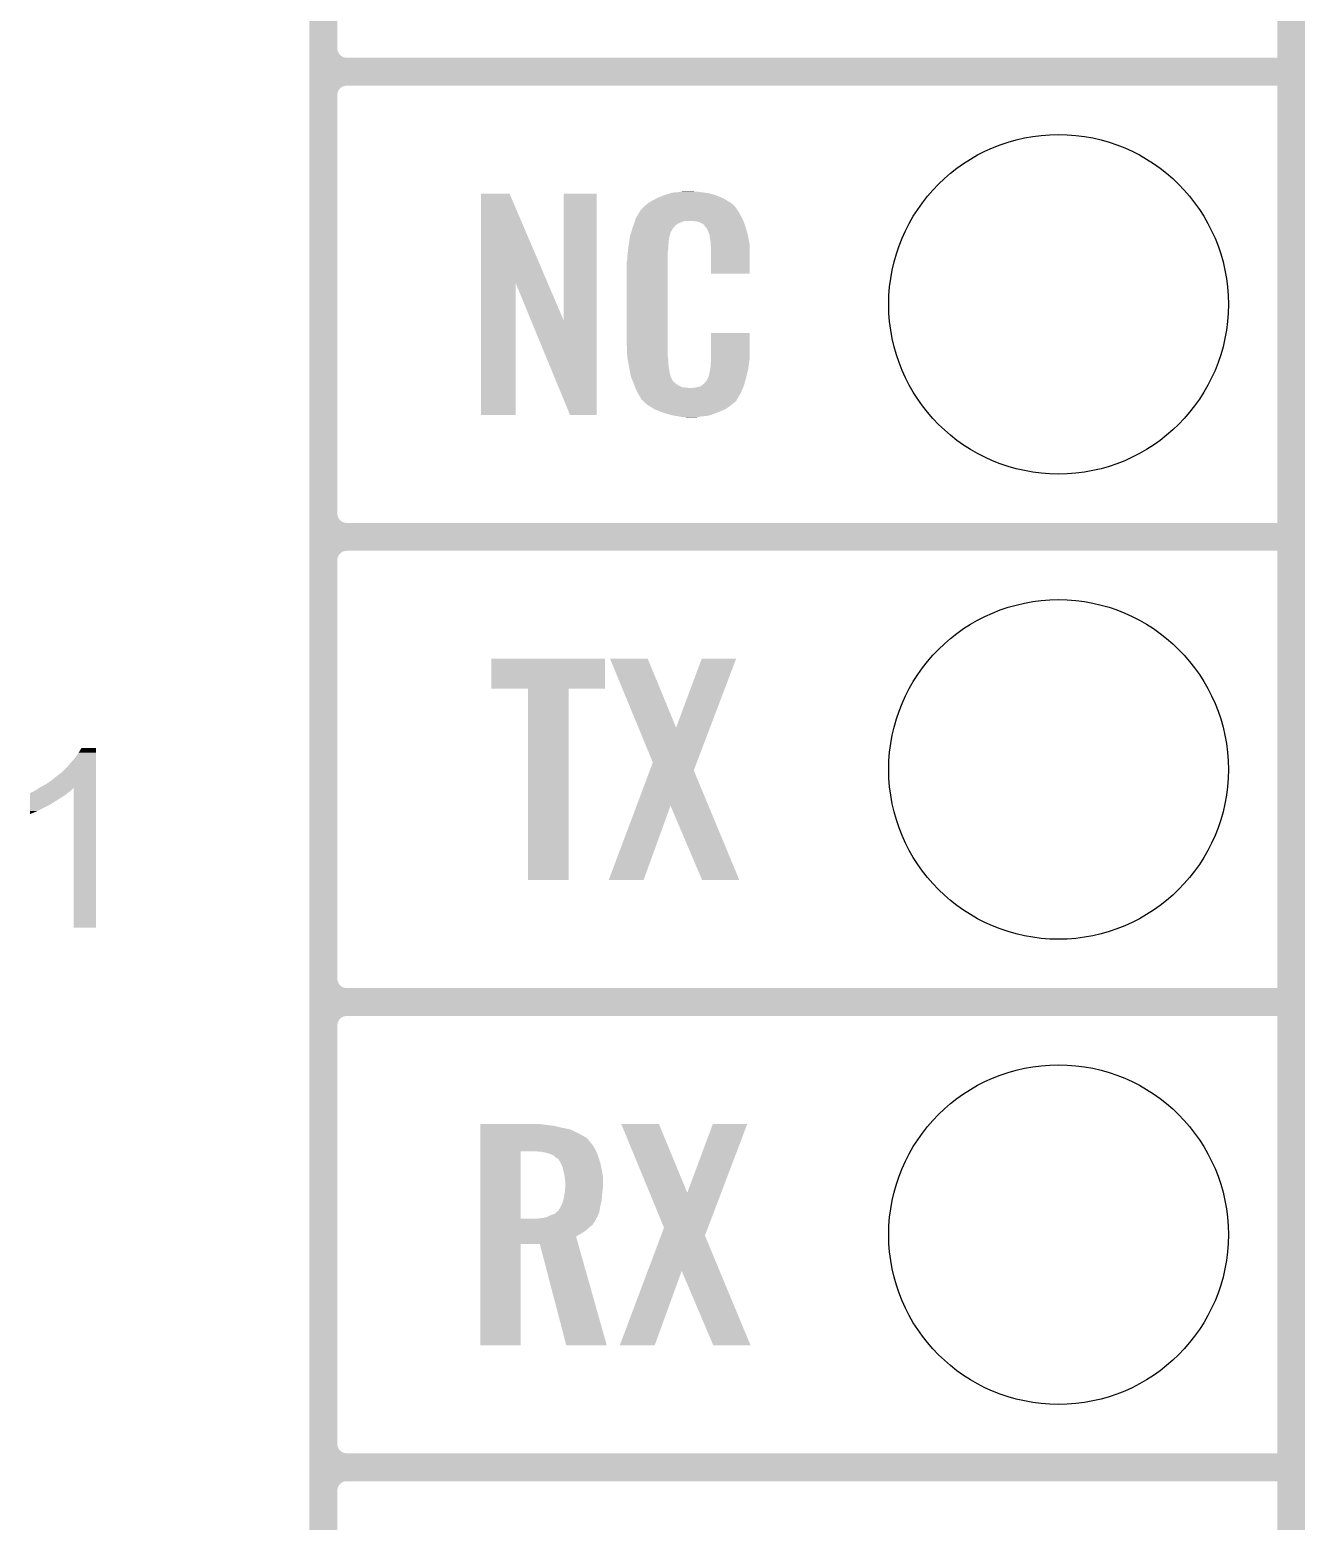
# Model space of a CAD drawing. Extents: x -1.3 to 24.2, y -3.9 to 24.8.
# Drawn here: x 17.24 to 24.21, y 8.6 to 16.74 of the extents above; entities that cross this region are included whole.
import ezdxf

# ---------------------------------------------------------------- set-up
doc = ezdxf.new("R2010")
doc.units = 0
doc.layers.get('0').update_dxf_attribs({"linetype": 'CONTINUOUS'})
for name, color, linetype in [('ISO_9141_CLICK_V101_GKO', 5, 'CONTINUOUS'), ('ISO_9141_CLICK_V101_GTO', 14, 'CONTINUOUS'), ('ISO_9141_CLICK_V101_GTS', 12, 'CONTINUOUS')]:
    doc.layers.add(name, color=color, linetype=linetype)

# ---------------------------------------------------------------- blocks, each defined once
blk = doc.blocks.new('ROUND_24')
blk.add_circle((0, 0), 0.9271)

msp = doc.modelspace()

# ---------------------------------------------------------------- linework, layer by layer
at = {"layer": 'ISO_9141_CLICK_V101_GKO', "const_width": 0.1524}
msp.add_lwpolyline([(24.13, -1.27), (24.13, 22.479)], dxfattribs=at)
at = {"layer": 'ISO_9141_CLICK_V101_GTO', "const_width": 0.1524}
for points in [[(18.8468, -0.5588), (18.8468, 18.3388)], [(18.9738, 16.51), (24.13, 16.51)], [(18.9738, 16.51), (24.13, 16.51)], [(18.8468, 14.097), (18.8468, 16.383)], [(18.9738, 13.97), (24.13, 13.97)], [(18.9738, 13.97), (24.13, 13.97)], [(18.8468, 11.557), (18.8468, 13.843)], [(18.9738, 11.43), (24.13, 11.43)], [(18.9738, 11.43), (24.13, 11.43)], [(18.8468, 9.017), (18.8468, 11.303)], [(18.9738, 8.89), (24.13, 8.89)], [(18.9738, 8.89), (24.13, 8.89)], [(18.8468, 6.477), (18.8468, 8.763)]]:
    msp.add_lwpolyline(points, dxfattribs=at)
for points in [[(18.8468, 16.637, 0.4142136), (18.9738, 16.51)], [(18.9738, 16.51, 0.4142136), (18.8468, 16.383)], [(18.9738, 16.51, 0.4142136), (18.8468, 16.383)], [(18.8468, 14.097, 0.4142136), (18.9738, 13.97)], [(18.9738, 13.97, 0.4142136), (18.8468, 13.843)], [(18.9738, 13.97, 0.4142136), (18.8468, 13.843)], [(18.8468, 11.557, 0.4142136), (18.9738, 11.43)], [(18.9738, 11.43, 0.4142136), (18.8468, 11.303)], [(18.9738, 11.43, 0.4142136), (18.8468, 11.303)], [(18.8468, 9.017, 0.4142136), (18.9738, 8.89)], [(18.9738, 8.89, 0.4142136), (18.8468, 8.763)], [(18.9738, 8.89, 0.4142136), (18.8468, 8.763)]]:
    msp.add_lwpolyline(points, format="xyb", dxfattribs=at)
at = {"layer": 'ISO_9141_CLICK_V101_GTO'}
for points in [[(19.707872, 15.356728), (19.70788, 15.844506), (20.070862, 15.356728), (19.862804, 15.844506)], [(19.70788, 15.844506), (19.707882, 15.84452), (19.862804, 15.844506), (19.707882, 15.84452)], [(20.15744, 15.153748), (20.15746, 15.844498), (20.337766, 15.153748), (20.33778, 15.844498)], [(20.15746, 15.844498), (20.157462, 15.84452), (20.33778, 15.844498), (20.157462, 15.84452)], [(20.626618, 15.796262), (20.642582, 15.80642), (21.06676, 15.796262), (21.04983, 15.80642)], [(20.642582, 15.80642), (20.66798, 15.81912), (21.04983, 15.80642), (21.02866, 15.81912)], [(20.66798, 15.81912), (20.67814, 15.8242), (21.02866, 15.81912), (21.016324, 15.8242)], [(20.67814, 15.8242), (20.703538, 15.83436), (21.016324, 15.8242), (20.991652, 15.83436)], [(20.703538, 15.83436), (20.711158, 15.8369), (20.991652, 15.83436), (20.985482, 15.8369)], [(20.711158, 15.8369), (20.7264, 15.84198), (20.985482, 15.8369), (20.966432, 15.84198)], [(20.7264, 15.84198), (20.743334, 15.84706), (20.966432, 15.84198), (20.947382, 15.84706)], [(20.743334, 15.84706), (20.751802, 15.8496), (20.947382, 15.84706), (20.927062, 15.8496)], [(20.751802, 15.8496), (20.78228, 15.85214), (20.927062, 15.8496), (20.90674, 15.85214)], [(20.78228, 15.85214), (20.79752, 15.85468), (20.90674, 15.85214), (20.891502, 15.85468)], [(20.79752, 15.85468), (20.812762, 15.85722), (20.876262, 15.85468), (20.863562, 15.85722)], [(20.55368, 15.712442), (20.562644, 15.72768), (21.130952, 15.712442), (21.12264, 15.72768)], [(20.562644, 15.72768), (20.576094, 15.75054), (21.12264, 15.72768), (21.109942, 15.75054)], [(20.576094, 15.75054), (20.579086, 15.755622), (21.109942, 15.75054), (21.106132, 15.755622)], [(20.579086, 15.755622), (20.584162, 15.758164), (21.106132, 15.755622), (21.104224, 15.758164)], [(20.584162, 15.758164), (20.58619, 15.7607), (21.104224, 15.758164), (21.102322, 15.7607)], [(20.58619, 15.7607), (20.59025, 15.765776), (21.102322, 15.7607), (21.099782, 15.765776)], [(20.59025, 15.765776), (20.59432, 15.770862), (21.099782, 15.765776), (21.095424, 15.770862)], [(20.59432, 15.770862), (20.608834, 15.78356), (21.095424, 15.770862), (21.084542, 15.78356)], [(20.608834, 15.78356), (20.614642, 15.78864), (21.084542, 15.78356), (21.077432, 15.78864)], [(20.614642, 15.78864), (20.626618, 15.796262), (21.077432, 15.78864), (21.06676, 15.796262)], [(20.526272, 15.631158), (20.533492, 15.654018), (20.741638, 15.631158), (20.754338, 15.654018)], [(20.533492, 15.654018), (20.5359, 15.66164), (20.754338, 15.654018), (20.761958, 15.66164)], [(20.5359, 15.66164), (20.536788, 15.66418), (20.761958, 15.66164), (20.764498, 15.66418)], [(20.536788, 15.66418), (20.538564, 15.669256), (20.764498, 15.66418), (20.767038, 15.669256)], [(20.538564, 15.669256), (20.542122, 15.679418), (20.767038, 15.669256), (20.77974, 15.679418)], [(20.542122, 15.679418), (20.547454, 15.694658), (20.77974, 15.679418), (20.817836, 15.694658)], [(20.547454, 15.694658), (20.547456, 15.69466), (20.817836, 15.694658), (20.866098, 15.69466)], [(20.547456, 15.69466), (20.549232, 15.699738), (21.139694, 15.69466), (21.13788, 15.699738)], [(20.549232, 15.699738), (20.55368, 15.712442), (21.13788, 15.699738), (21.130952, 15.712442)], [(20.88388, 15.69212), (20.866098, 15.69466), (21.140602, 15.69212), (21.139694, 15.69466)], [(20.896578, 15.68958), (20.88388, 15.69212), (21.141508, 15.68958), (21.140602, 15.69212)], [(20.921974, 15.676882), (20.896578, 15.68958), (21.146044, 15.676882), (21.141508, 15.68958)], [(20.924518, 15.671804), (20.921974, 15.676882), (21.147856, 15.671804), (21.146044, 15.676882)], [(20.931054, 15.66418), (20.924518, 15.671804), (21.150578, 15.66418), (21.147856, 15.671804)], [(20.939758, 15.654022), (20.931054, 15.66418), (21.153568, 15.654022), (21.150578, 15.66418)], [(20.94992, 15.63116), (20.939758, 15.654022), (21.160292, 15.63116), (21.153568, 15.654022)], [(20.5105, 15.54226), (20.512756, 15.562578), (20.72894, 15.54226), (20.72894, 15.562578)], [(20.512756, 15.562578), (20.51304, 15.56512), (20.72894, 15.562578), (20.729448, 15.56512)], [(20.51304, 15.56512), (20.514642, 15.575278), (20.729448, 15.56512), (20.73148, 15.575278)], [(20.514642, 15.575278), (20.516648, 15.587978), (20.73148, 15.575278), (20.73148, 15.587978)], [(20.516648, 15.587978), (20.518252, 15.598138), (20.73148, 15.587978), (20.73402, 15.598138)], [(20.518252, 15.598138), (20.519054, 15.603218), (20.73402, 15.598138), (20.73402, 15.603218)], [(20.519054, 15.603218), (20.52066, 15.613382), (20.73402, 15.603218), (20.73679, 15.613382)], [(20.52066, 15.613382), (20.526272, 15.631158), (20.73679, 15.613382), (20.741638, 15.631158)], [(20.953984, 15.621002), (20.94992, 15.63116), (21.16328, 15.621002), (21.160292, 15.63116)], [(20.954998, 15.618464), (20.953984, 15.621002), (21.163764, 15.618464), (21.16328, 15.621002)], [(20.955, 15.610842), (20.954998, 15.618464), (21.165216, 15.610842), (21.163764, 15.618464)], [(20.95754, 15.598138), (20.955, 15.610842), (21.167636, 15.598138), (21.165216, 15.610842)], [(20.96008, 15.58036), (20.95754, 15.598138), (21.171022, 15.58036), (21.167636, 15.598138)], [(20.961058, 15.567658), (20.96008, 15.58036), (21.17344, 15.567658), (21.171022, 15.58036)], [(20.96262, 15.54734), (20.961058, 15.567658), (21.173436, 15.54734), (21.17344, 15.567658)], [(20.50288, 15.471142), (20.50542, 15.483842), (20.7264, 15.471142), (20.7264, 15.483842)], [(20.50542, 15.50162), (20.50796, 15.5194), (20.7264, 15.50162), (20.7264, 15.5194)], [(20.50542, 15.483842), (20.50542, 15.50162), (20.7264, 15.483842), (20.7264, 15.50162)], [(20.50796, 15.5194), (20.508242, 15.521938), (20.7264, 15.5194), (20.7264, 15.521938)], [(20.508242, 15.521938), (20.5105, 15.54226), (20.7264, 15.521938), (20.72894, 15.54226)], [(20.96262, 15.407662), (20.96262, 15.54734), (21.173418, 15.407662), (21.173436, 15.54734)], [(20.50288, 15.02156), (20.50288, 15.471142), (20.7264, 15.02156), (20.7264, 15.471142)], [(21.173418, 15.40764), (20.96262, 15.407662), (21.173418, 15.40764), (21.173418, 15.407662)], [(19.70786, 14.635502), (19.707872, 15.356728), (19.895798, 14.635502), (19.89582, 15.356728)], [(19.979456, 15.153748), (19.89582, 15.356728), (20.15744, 15.153748), (20.070862, 15.356728)], [(20.192996, 14.635494), (19.979456, 15.153748), (20.337758, 14.635494), (20.337766, 15.153748)], [(20.96262, 14.94282), (20.96264, 15.082498), (21.17344, 14.94282), (21.17344, 15.082498)], [(20.96264, 15.082498), (20.962642, 15.08252), (21.17344, 15.082498), (20.962642, 15.08252)], [(20.505232, 14.95806), (20.50288, 15.02156), (20.7264, 14.95806), (20.7264, 15.02156)], [(20.50542, 14.952982), (20.505232, 14.95806), (20.727126, 14.952982), (20.7264, 14.95806)], [(20.50763, 14.940278), (20.50542, 14.952982), (20.72894, 14.940278), (20.727126, 14.952982)], [(20.511606, 14.917418), (20.50763, 14.940278), (20.72894, 14.917418), (20.72894, 14.940278)], [(20.51558, 14.89456), (20.511606, 14.917418), (20.73255, 14.89456), (20.72894, 14.917418)], [(20.96008, 14.9098), (20.961984, 14.92504), (21.168866, 14.9098), (21.1709, 14.92504)], [(20.96008, 14.897102), (20.96008, 14.9098), (21.167174, 14.897102), (21.168866, 14.9098)], [(20.961984, 14.92504), (20.96262, 14.930122), (21.1709, 14.92504), (21.171626, 14.930122)], [(20.96262, 14.930122), (20.96262, 14.94282), (21.171626, 14.930122), (21.17344, 14.94282)], [(20.520662, 14.86916), (20.51558, 14.89456), (20.73656, 14.86916), (20.73255, 14.89456)], [(20.525234, 14.846298), (20.520662, 14.86916), (20.74164, 14.846298), (20.73656, 14.86916)], [(20.52574, 14.843762), (20.525234, 14.846298), (20.74291, 14.843762), (20.74164, 14.846298)], [(20.533062, 14.82598), (20.52574, 14.843762), (20.751802, 14.82598), (20.74291, 14.843762)], [(20.53411, 14.823436), (20.533062, 14.82598), (20.754342, 14.823436), (20.751802, 14.82598)], [(20.5362, 14.81836), (20.53411, 14.823436), (20.756884, 14.81836), (20.754342, 14.823436)], [(20.927062, 14.81074), (20.937222, 14.820902), (21.146488, 14.81074), (21.14931, 14.820902)], [(20.937222, 14.820902), (20.94992, 14.84376), (21.14931, 14.820902), (21.15566, 14.84376)], [(20.94992, 14.84376), (20.949922, 14.843762), (21.15566, 14.84376), (21.15566, 14.843762)], [(20.949922, 14.843762), (20.955, 14.869162), (21.15566, 14.843762), (21.161636, 14.869162)], [(20.955, 14.869162), (20.955002, 14.871704), (21.161636, 14.869162), (21.162234, 14.871704)], [(20.955002, 14.871704), (20.95754, 14.876784), (21.162234, 14.871704), (21.163428, 14.876784)], [(20.95754, 14.884402), (20.958048, 14.886942), (21.165222, 14.884402), (21.16582, 14.886942)], [(20.95754, 14.876784), (20.95754, 14.884402), (21.163428, 14.876784), (21.165222, 14.884402)], [(20.958048, 14.886942), (20.96008, 14.897102), (21.16582, 14.886942), (21.167174, 14.897102)], [(20.538292, 14.813278), (20.5362, 14.81836), (20.764502, 14.813278), (20.756884, 14.81836)], [(20.54143, 14.80566), (20.538292, 14.813278), (20.77212, 14.80566), (20.764502, 14.813278)], [(20.54352, 14.80058), (20.54143, 14.80566), (20.779742, 14.80058), (20.77212, 14.80566)], [(20.545474, 14.7955), (20.54352, 14.80058), (20.787362, 14.7955), (20.779742, 14.80058)], [(20.548406, 14.78788), (20.545474, 14.7955), (20.802604, 14.78788), (20.787362, 14.7955)], [(20.55036, 14.7828), (20.548406, 14.78788), (20.848322, 14.7828), (20.802604, 14.78788)], [(20.55622, 14.76756), (20.55036, 14.7828), (21.130408, 14.76756), (21.136684, 14.7828)], [(20.563278, 14.75486), (20.55622, 14.76756), (21.12518, 14.75486), (21.130408, 14.76756)], [(20.568922, 14.744698), (20.563278, 14.75486), (21.119082, 14.744698), (21.12518, 14.75486)], [(20.579076, 14.729466), (20.568922, 14.744698), (21.109942, 14.729466), (21.119082, 14.744698)], [(20.848322, 14.7828), (20.858482, 14.782802), (21.136684, 14.7828), (21.136686, 14.782802)], [(20.858482, 14.782802), (20.866104, 14.78534), (21.136686, 14.782802), (21.13773, 14.78534)], [(20.876262, 14.78534), (20.901662, 14.79042), (21.13773, 14.78534), (21.139822, 14.79042)], [(20.901662, 14.79042), (20.914354, 14.798038), (21.139822, 14.79042), (21.14296, 14.798038)], [(20.914354, 14.798038), (20.914362, 14.798042), (21.14296, 14.798038), (21.14296, 14.798042)], [(20.914362, 14.798042), (20.921986, 14.80566), (21.14296, 14.798042), (21.145076, 14.80566)], [(20.921986, 14.80566), (20.924526, 14.805674), (21.145076, 14.80566), (21.14508, 14.805674)], [(20.924526, 14.805674), (20.927062, 14.81074), (21.14508, 14.805674), (21.146488, 14.81074)], [(20.57908, 14.724386), (20.579076, 14.729466), (21.106894, 14.724386), (21.109942, 14.729466)], [(20.586704, 14.71676), (20.57908, 14.724386), (21.10232, 14.71676), (21.106894, 14.724386)], [(20.591784, 14.711678), (20.586704, 14.71676), (21.099776, 14.711678), (21.10232, 14.71676)], [(20.59686, 14.706598), (20.591784, 14.711678), (21.093426, 14.706598), (21.099776, 14.711678)], [(20.602786, 14.70152), (20.59686, 14.706598), (21.08708, 14.70152), (21.093426, 14.706598)], [(20.614638, 14.69136), (20.602786, 14.70152), (21.075228, 14.69136), (21.08708, 14.70152)], [(20.622768, 14.68628), (20.614638, 14.69136), (21.069302, 14.68628), (21.075228, 14.69136)], [(20.65122, 14.6685), (20.622768, 14.68628), (21.0439, 14.6685), (21.069302, 14.68628)], [(20.65528, 14.665962), (20.65122, 14.6685), (21.037978, 14.665962), (21.0439, 14.6685)], [(20.687936, 14.65326), (20.65528, 14.665962), (21.00834, 14.65326), (21.037978, 14.665962)], [(19.895798, 14.63548), (19.70786, 14.635502), (19.895798, 14.63548), (19.895798, 14.635502)], [(20.337758, 14.63548), (20.192996, 14.635494), (20.337758, 14.63548), (20.337758, 14.635494)], [(20.701, 14.648178), (20.687936, 14.65326), (20.99527, 14.648178), (21.00834, 14.65326)], [(20.744178, 14.63548), (20.701, 14.648178), (20.962618, 14.63548), (20.99527, 14.648178)], [(20.771274, 14.6304), (20.744178, 14.63548), (20.939758, 14.6304), (20.962618, 14.63548)], [(20.78482, 14.62786), (20.771274, 14.6304), (20.91182, 14.62786), (20.939758, 14.6304)], [(20.800058, 14.62532), (20.78482, 14.62786), (20.896578, 14.62532), (20.91182, 14.62786)], [(20.827998, 14.62278), (20.817838, 14.62532), (20.881338, 14.62278), (20.896578, 14.62532)], [(19.76374, 13.141982), (19.76376, 13.304498), (20.383478, 13.141982), (20.3835, 13.304498)], [(19.76376, 13.304498), (19.763762, 13.30452), (20.3835, 13.304498), (19.763762, 13.30452)], [(20.411478, 13.304506), (20.411472, 13.30452), (20.617184, 13.304506), (20.411472, 13.30452)], [(20.566518, 12.928654), (20.411478, 13.304506), (20.77214, 12.928654), (20.617184, 13.304506)], [(20.77214, 12.928654), (20.911824, 13.30449), (20.957268, 12.928654), (21.09977, 13.30449)], [(20.911824, 13.30449), (20.911836, 13.30452), (21.09977, 13.30449), (20.911836, 13.30452)], [(19.964378, 13.14196), (19.76374, 13.141982), (20.383478, 13.14196), (20.383478, 13.141982)], [(19.96438, 13.141938), (19.964378, 13.14196), (20.18538, 13.141938), (20.383478, 13.14196)], [(19.9644, 12.095502), (19.96438, 13.141938), (20.185358, 12.095502), (20.18538, 13.141938)], [(20.645116, 12.738108), (20.566518, 12.928654), (20.885022, 12.738108), (20.957268, 12.928654)], [(17.49552, 12.76858), (17.51076, 12.791438), (17.604738, 12.76858), (17.604738, 12.791438)], [(17.51076, 12.791438), (17.525998, 12.816818), (17.604738, 12.791438), (17.60474, 12.816818)], [(17.525998, 12.816818), (17.526012, 12.81684), (17.60474, 12.816818), (17.526012, 12.81684)], [(17.421866, 12.687306), (17.44472, 12.71016), (17.604736, 12.687306), (17.604736, 12.71016)], [(17.44472, 12.71016), (17.45996, 12.72794), (17.604736, 12.71016), (17.604738, 12.72794)], [(17.45996, 12.72794), (17.49552, 12.76858), (17.604738, 12.72794), (17.604738, 12.76858)], [(20.628896, 12.694912), (20.645116, 12.738108), (20.868644, 12.694912), (20.885022, 12.738108)], [(17.33042, 12.61872), (17.3609, 12.63904), (17.604734, 12.61872), (17.604736, 12.63904)], [(17.3609, 12.63904), (17.38884, 12.6619), (17.604736, 12.63904), (17.604736, 12.6619)], [(17.38884, 12.6619), (17.41932, 12.68477), (17.604736, 12.6619), (17.604736, 12.68477)], [(17.41932, 12.68477), (17.419342, 12.6873), (17.604736, 12.68477), (17.604736, 12.6873)], [(17.419342, 12.6873), (17.421866, 12.687306), (17.604736, 12.6873), (17.604736, 12.687306)], [(20.556394, 12.501826), (20.628896, 12.694912), (20.948814, 12.501826), (20.868644, 12.694912)], [(17.244074, 12.53236), (17.244076, 12.5476), (17.393922, 12.53236), (17.41678, 12.5476)], [(17.244076, 12.5476), (17.24408, 12.5603), (17.41678, 12.5476), (17.437098, 12.5603)], [(17.24408, 12.5603), (17.244082, 12.57046), (17.437098, 12.5603), (17.44929, 12.57046)], [(17.244082, 12.57046), (17.246606, 12.570466), (17.44929, 12.57046), (17.449298, 12.570466)], [(17.246606, 12.570466), (17.24914, 12.573), (17.449298, 12.570466), (17.45234, 12.573)], [(17.24914, 12.573), (17.249144, 12.573002), (17.45234, 12.573), (17.452342, 12.573002)], [(17.249144, 12.573002), (17.254222, 12.57554), (17.452342, 12.573002), (17.45615, 12.57554)], [(17.254222, 12.57554), (17.261844, 12.578082), (17.45615, 12.57554), (17.459962, 12.578082)], [(17.261844, 12.578082), (17.269462, 12.58316), (17.459962, 12.578082), (17.46758, 12.58316)], [(17.269462, 12.58316), (17.279622, 12.588242), (17.46758, 12.58316), (17.47266, 12.588242)], [(17.279622, 12.588242), (17.294806, 12.598364), (17.47266, 12.588242), (17.482782, 12.598364)], [(17.294806, 12.598364), (17.302478, 12.603478), (17.604734, 12.598364), (17.604734, 12.603478)], [(17.302478, 12.603478), (17.33042, 12.61872), (17.604734, 12.603478), (17.604734, 12.61872)], [(17.48282, 11.836422), (17.482782, 12.598364), (17.604718, 11.836422), (17.604734, 12.598364)], [(17.24406, 12.46378), (17.244062, 12.47394), (17.26438, 12.46378), (17.28724, 12.47394)], [(17.24406, 12.45619), (17.24406, 12.46378), (17.24406, 12.45619), (17.26438, 12.46378)], [(17.244062, 12.47394), (17.24407, 12.5095), (17.28724, 12.47394), (17.358358, 12.5095)], [(17.24407, 12.517118), (17.244074, 12.53236), (17.368518, 12.517118), (17.393922, 12.53236)], [(17.24407, 12.51458), (17.24407, 12.517118), (17.36598, 12.51458), (17.368518, 12.517118)], [(17.24407, 12.5095), (17.24407, 12.51458), (17.358358, 12.5095), (17.36598, 12.51458)], [(20.40383, 12.09551), (20.556394, 12.501826), (20.594314, 12.09551), (20.741622, 12.501826)], [(20.914356, 12.095494), (20.741622, 12.501826), (21.117524, 12.095494), (20.948814, 12.501826)], [(20.185358, 12.09548), (19.9644, 12.095502), (20.185358, 12.09548), (20.185358, 12.095502)], [(20.594304, 12.09548), (20.40383, 12.09551), (20.594304, 12.09548), (20.594314, 12.09551)], [(21.117528, 12.09548), (21.117524, 12.095494), (21.117528, 12.09548), (20.914356, 12.095494)], [(17.604718, 11.8364), (17.48282, 11.836422), (17.604718, 11.8364), (17.604718, 11.836422)], [(19.7028, 10.76198), (19.702802, 10.76452), (20.04314, 10.76198), (20.02536, 10.76452)], [(19.7028, 10.75944), (19.7028, 10.76198), (20.06092, 10.75944), (20.04314, 10.76198)], [(19.7028, 10.75436), (19.7028, 10.75944), (20.1041, 10.75436), (20.06092, 10.75944)], [(19.7028, 10.7442), (19.7028, 10.75436), (20.14728, 10.7442), (20.1041, 10.75436)], [(20.472438, 10.764506), (20.472432, 10.76452), (20.678144, 10.764506), (20.472432, 10.76452)], [(20.627478, 10.388654), (20.472438, 10.764506), (20.8331, 10.388654), (20.678144, 10.764506)], [(20.8331, 10.388654), (20.972784, 10.76449), (21.018228, 10.388654), (21.16073, 10.76449)], [(20.972784, 10.76449), (20.972796, 10.76452), (21.16073, 10.76449), (20.972796, 10.76452)], [(19.7028, 10.734038), (19.7028, 10.7442), (20.195542, 10.734038), (20.14728, 10.7442)], [(19.7028, 10.71372), (19.7028, 10.734038), (20.238718, 10.71372), (20.195542, 10.734038)], [(19.7028, 10.69086), (19.7028, 10.71372), (20.27936, 10.69086), (20.238718, 10.71372)], [(19.7028, 10.688316), (19.7028, 10.69086), (20.284442, 10.688316), (20.27936, 10.69086)], [(19.7028, 10.67562), (19.7028, 10.688316), (20.2946, 10.67562), (20.284442, 10.688316)], [(19.7028, 10.657842), (19.7028, 10.67562), (20.30984, 10.657842), (20.2946, 10.67562)], [(19.702792, 10.246382), (19.702798, 10.61466), (19.92376, 10.246382), (19.923782, 10.61466)], [(19.702798, 10.632438), (19.7028, 10.657842), (20.32762, 10.632438), (20.30984, 10.657842)], [(19.702798, 10.61466), (19.702798, 10.632438), (20.335826, 10.61466), (20.32762, 10.632438)], [(20.038062, 10.61212), (20.00758, 10.61466), (20.336998, 10.61212), (20.335826, 10.61466)], [(20.06346, 10.607038), (20.038062, 10.61212), (20.339344, 10.607038), (20.336998, 10.61212)], [(20.086318, 10.59942), (20.06346, 10.607038), (20.34286, 10.59942), (20.339344, 10.607038)], [(20.086324, 10.599418), (20.086318, 10.59942), (20.34286, 10.599418), (20.34286, 10.59942)], [(20.1041, 10.591798), (20.086324, 10.599418), (20.3454, 10.591798), (20.34286, 10.599418)], [(20.114264, 10.581638), (20.1041, 10.591798), (20.348788, 10.581638), (20.3454, 10.591798)], [(20.12442, 10.576558), (20.114264, 10.581638), (20.35048, 10.576558), (20.348788, 10.581638)], [(20.132042, 10.568938), (20.12442, 10.576558), (20.35302, 10.568938), (20.35048, 10.576558)], [(20.14075, 10.553698), (20.132042, 10.568938), (20.3581, 10.553698), (20.35302, 10.568938)], [(20.1422, 10.551158), (20.14075, 10.553698), (20.35861, 10.551158), (20.3581, 10.553698)], [(20.15236, 10.528298), (20.1422, 10.551158), (20.363182, 10.528298), (20.35861, 10.551158)], [(20.15744, 10.50544), (20.15236, 10.528298), (20.367752, 10.50544), (20.363182, 10.528298)], [(20.158076, 10.5029), (20.15744, 10.50544), (20.36826, 10.5029), (20.367752, 10.50544)], [(20.16252, 10.485118), (20.158076, 10.5029), (20.371494, 10.485118), (20.36826, 10.5029)], [(20.16365, 10.474958), (20.16252, 10.485118), (20.37334, 10.474958), (20.371494, 10.485118)], [(20.16506, 10.46226), (20.16365, 10.474958), (20.37334, 10.46226), (20.37334, 10.474958)], [(20.1676, 10.447018), (20.16506, 10.46226), (20.37334, 10.447018), (20.37334, 10.46226)], [(20.165604, 10.4013), (20.167236, 10.42416), (20.3708, 10.4013), (20.37334, 10.42416)], [(20.167236, 10.42416), (20.1676, 10.42924), (20.37334, 10.42416), (20.37334, 10.42924)], [(20.1676, 10.42924), (20.1676, 10.447018), (20.37334, 10.42924), (20.37334, 10.447018)], [(20.14728, 10.32256), (20.154898, 10.342878), (20.360004, 10.32256), (20.365084, 10.342878)], [(20.154898, 10.342878), (20.155462, 10.34542), (20.365084, 10.342878), (20.36572, 10.34542)], [(20.155462, 10.34542), (20.15998, 10.36574), (20.36572, 10.34542), (20.367412, 10.36574)], [(20.15998, 10.36574), (20.161826, 10.3759), (20.367412, 10.36574), (20.36826, 10.3759)], [(20.161826, 10.3759), (20.16506, 10.393678), (20.36826, 10.3759), (20.370036, 10.393678)], [(20.16506, 10.393678), (20.165604, 10.4013), (20.370036, 10.393678), (20.3708, 10.4013)], [(20.706076, 10.198108), (20.627478, 10.388654), (20.945982, 10.198108), (21.018228, 10.388654)], [(20.068538, 10.256518), (20.08886, 10.26668), (20.34147, 10.256518), (20.34609, 10.26668)], [(20.08886, 10.26668), (20.109178, 10.2743), (20.34609, 10.26668), (20.349554, 10.2743)], [(20.109178, 10.2743), (20.118066, 10.281918), (20.349554, 10.2743), (20.353018, 10.281918)], [(20.118066, 10.281918), (20.12696, 10.28954), (20.353018, 10.281918), (20.35419, 10.28954)], [(20.12696, 10.28954), (20.129498, 10.292078), (20.35419, 10.28954), (20.35458, 10.292078)], [(20.129498, 10.292078), (20.139658, 10.307318), (20.35458, 10.292078), (20.356926, 10.307318)], [(20.139658, 10.307318), (20.143468, 10.31494), (20.356926, 10.307318), (20.3581, 10.31494)], [(20.143468, 10.31494), (20.14728, 10.32256), (20.3581, 10.31494), (20.360004, 10.32256)], [(19.70279, 10.213338), (19.702792, 10.23112), (20.31492, 10.213338), (20.327618, 10.23112)], [(19.70279, 10.1981), (19.70279, 10.213338), (20.29714, 10.1981), (20.31492, 10.213338)], [(19.70279, 10.18032), (19.70279, 10.1981), (20.27682, 10.18032), (20.29714, 10.1981)], [(19.70279, 10.165082), (19.70279, 10.18032), (20.253962, 10.165082), (20.27682, 10.18032)], [(19.702792, 10.24636), (19.702792, 10.246382), (20.010118, 10.24636), (19.92376, 10.246382)], [(19.702792, 10.23112), (19.702792, 10.24636), (20.327618, 10.23112), (20.335238, 10.24636)], [(20.010118, 10.24636), (20.02536, 10.2489), (20.335238, 10.24636), (20.336508, 10.2489)], [(20.02536, 10.2489), (20.045648, 10.251436), (20.336508, 10.2489), (20.337778, 10.251436)], [(20.045648, 10.251436), (20.04568, 10.25144), (20.337778, 10.251436), (20.33778, 10.25144)], [(20.04568, 10.25144), (20.057112, 10.25398), (20.33778, 10.25144), (20.340318, 10.25398)], [(20.057112, 10.25398), (20.068538, 10.256518), (20.340318, 10.25398), (20.34147, 10.256518)], [(20.689856, 10.154912), (20.706076, 10.198108), (20.929604, 10.154912), (20.945982, 10.198108)], [(19.70278, 9.555502), (19.70279, 10.109178), (19.923738, 9.555502), (19.92376, 10.109178)], [(19.70279, 10.149824), (19.70279, 10.165082), (20.226024, 10.149824), (20.253962, 10.165082)], [(19.70279, 10.1092), (19.70279, 10.149824), (20.237482, 10.1092), (20.226024, 10.149824)], [(19.70279, 10.109178), (19.70279, 10.1092), (19.92376, 10.109178), (20.027882, 10.1092)], [(20.172676, 9.555496), (20.027882, 10.1092), (20.393628, 9.555496), (20.237482, 10.1092)], [(20.617354, 9.961826), (20.689856, 10.154912), (21.009774, 9.961826), (20.929604, 10.154912)], [(20.46479, 9.55551), (20.617354, 9.961826), (20.655274, 9.55551), (20.802582, 9.961826)], [(20.975316, 9.555494), (20.802582, 9.961826), (21.178484, 9.555494), (21.009774, 9.961826)], [(19.923738, 9.55548), (19.70278, 9.555502), (19.923738, 9.55548), (19.923738, 9.555502)], [(20.393632, 9.55548), (20.172676, 9.555496), (20.393632, 9.55548), (20.393628, 9.555496)], [(20.655264, 9.55548), (20.46479, 9.55551), (20.655264, 9.55548), (20.655274, 9.55551)], [(21.178488, 9.55548), (21.178484, 9.555494), (21.178488, 9.55548), (20.975316, 9.555494)]]:
    msp.add_solid(points, dxfattribs=at)

# ---------------------------------------------------------------- block references
at = {"layer": 'ISO_9141_CLICK_V101_GTS'}
for p in [(22.86, 15.24), (22.86, 12.7), (22.86, 10.16)]:
    msp.add_blockref('ROUND_24', p, dxfattribs=at)

doc.saveas('drawing.dxf')
